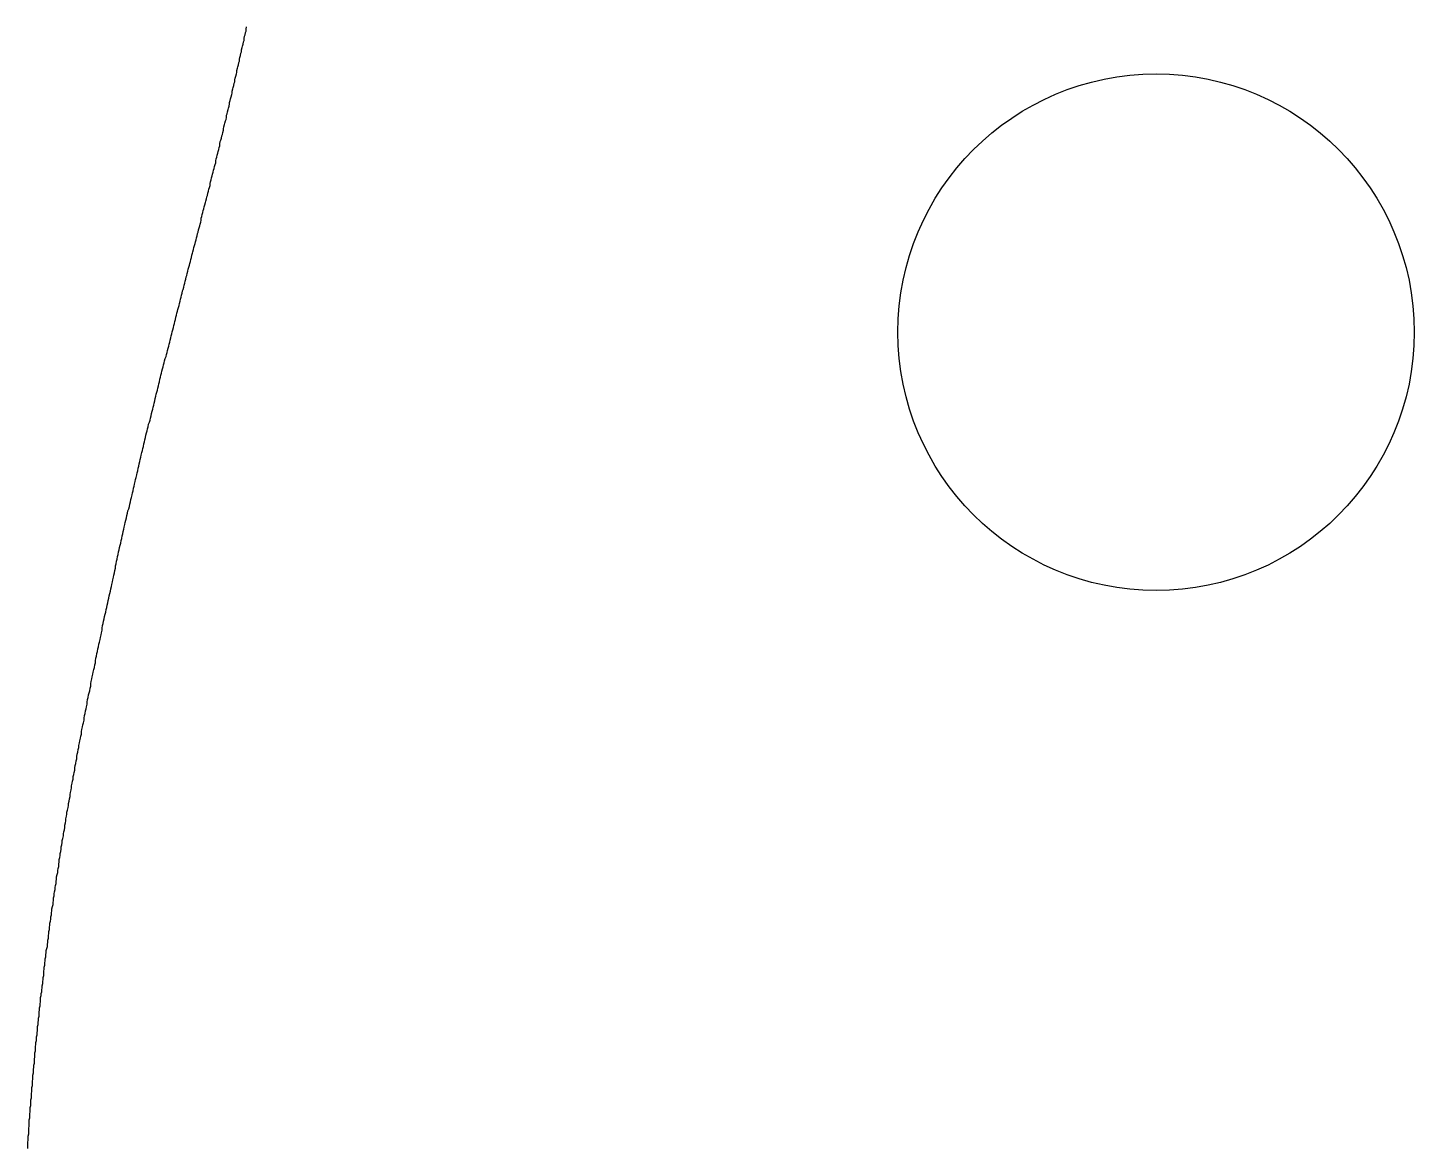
# Model space of a CAD drawing. Header units: millimetres. Extents: x 289 to 9778, y -894 to 6380.
# Drawn here: x 7072.95 to 7099.8, y -394.46 to -372.77 of the extents above; entities that cross this region are included whole.
import ezdxf

# ---------------------------------------------------------------- set-up
doc = ezdxf.new("R2010")
doc.units = ezdxf.units.MM
doc.layers.add('RANGO', color=6, linetype='Continuous')

msp = doc.modelspace()

# ---------------------------------------------------------------- linework, layer by layer
msp.add_polyline3d([(7072.95, -394.463, 0), (7072.95, -394.423, 0), (7072.95, -394.383, 0), (7072.95, -394.343, 0), (7072.96, -394.303, 0), (7072.96, -394.263, 0), (7072.96, -394.223, 0), (7072.97, -394.183, 0), (7072.97, -394.143, 0), (7072.97, -394.103, 0), (7072.97, -394.073, 0), (7072.98, -394.033, 0), (7072.98, -393.993, 0), (7072.98, -393.953, 0), (7072.98, -393.913, 0), (7072.99, -393.873, 0), (7072.99, -393.833, 0), (7072.99, -393.793, 0), (7073, -393.753, 0), (7073, -393.713, 0), (7073, -393.673, 0), (7073.01, -393.633, 0), (7073.01, -393.593, 0), (7073.01, -393.553, 0), (7073.01, -393.523, 0), (7073.02, -393.483, 0), (7073.02, -393.443, 0), (7073.02, -393.403, 0), (7073.03, -393.363, 0), (7073.03, -393.323, 0), (7073.03, -393.283, 0), (7073.04, -393.243, 0), (7073.04, -393.203, 0), (7073.04, -393.163, 0), (7073.05, -393.123, 0), (7073.05, -393.083, 0), (7073.05, -393.043, 0), (7073.06, -393.003, 0), (7073.06, -392.973, 0), (7073.06, -392.933, 0), (7073.07, -392.893, 0), (7073.07, -392.853, 0), (7073.08, -392.813, 0), (7073.08, -392.773, 0), (7073.08, -392.733, 0), (7073.09, -392.693, 0), (7073.09, -392.653, 0), (7073.09, -392.613, 0), (7073.1, -392.573, 0), (7073.1, -392.533, 0), (7073.1, -392.493, 0), (7073.11, -392.453, 0), (7073.11, -392.413, 0), (7073.12, -392.373, 0), (7073.12, -392.343, 0), (7073.12, -392.303, 0), (7073.13, -392.263, 0), (7073.13, -392.223, 0), (7073.14, -392.183, 0), (7073.14, -392.143, 0), (7073.14, -392.103, 0), (7073.15, -392.063, 0), (7073.15, -392.023, 0), (7073.16, -391.983, 0), (7073.16, -391.943, 0), (7073.17, -391.903, 0), (7073.17, -391.863, 0), (7073.17, -391.823, 0), (7073.18, -391.783, 0), (7073.18, -391.743, 0), (7073.19, -391.703, 0), (7073.19, -391.663, 0), (7073.2, -391.623, 0), (7073.2, -391.583, 0), (7073.2, -391.543, 0), (7073.21, -391.503, 0), (7073.21, -391.463, 0), (7073.22, -391.433, 0), (7073.22, -391.393, 0), (7073.23, -391.353, 0), (7073.23, -391.313, 0), (7073.24, -391.273, 0), (7073.24, -391.233, 0), (7073.25, -391.193, 0), (7073.25, -391.153, 0), (7073.26, -391.113, 0), (7073.26, -391.073, 0), (7073.26, -391.033, 0), (7073.27, -390.993, 0), (7073.27, -390.953, 0), (7073.28, -390.913, 0), (7073.28, -390.873, 0), (7073.29, -390.833, 0), (7073.29, -390.793, 0), (7073.3, -390.753, 0), (7073.3, -390.713, 0), (7073.31, -390.673, 0), (7073.31, -390.633, 0), (7073.32, -390.593, 0), (7073.33, -390.553, 0), (7073.33, -390.513, 0), (7073.34, -390.473, 0), (7073.34, -390.433, 0), (7073.35, -390.393, 0), (7073.35, -390.343, 0), (7073.36, -390.303, 0), (7073.36, -390.263, 0), (7073.37, -390.223, 0), (7073.37, -390.183, 0), (7073.38, -390.143, 0), (7073.38, -390.103, 0), (7073.39, -390.063, 0), (7073.4, -390.023, 0), (7073.4, -389.983, 0), (7073.41, -389.943, 0), (7073.41, -389.903, 0), (7073.42, -389.863, 0), (7073.42, -389.823, 0), (7073.43, -389.783, 0), (7073.44, -389.743, 0), (7073.44, -389.703, 0), (7073.45, -389.663, 0), (7073.45, -389.613, 0), (7073.46, -389.573, 0), (7073.46, -389.533, 0), (7073.47, -389.493, 0), (7073.48, -389.453, 0), (7073.48, -389.413, 0), (7073.49, -389.373, 0), (7073.5, -389.333, 0), (7073.5, -389.293, 0), (7073.51, -389.253, 0), (7073.51, -389.203, 0), (7073.52, -389.163, 0), (7073.53, -389.123, 0), (7073.53, -389.083, 0), (7073.54, -389.043, 0), (7073.55, -389.003, 0), (7073.55, -388.963, 0), (7073.56, -388.913, 0), (7073.56, -388.873, 0), (7073.57, -388.833, 0), (7073.58, -388.793, 0), (7073.58, -388.753, 0), (7073.59, -388.713, 0), (7073.6, -388.673, 0), (7073.6, -388.623, 0), (7073.61, -388.583, 0), (7073.62, -388.543, 0), (7073.62, -388.503, 0), (7073.63, -388.463, 0), (7073.64, -388.413, 0), (7073.64, -388.373, 0), (7073.65, -388.333, 0), (7073.66, -388.293, 0), (7073.67, -388.253, 0), (7073.67, -388.203, 0), (7073.68, -388.163, 0), (7073.69, -388.123, 0), (7073.69, -388.083, 0), (7073.7, -388.033, 0), (7073.71, -387.993, 0), (7073.71, -387.953, 0), (7073.72, -387.913, 0), (7073.73, -387.863, 0), (7073.74, -387.823, 0), (7073.74, -387.783, 0), (7073.75, -387.743, 0), (7073.76, -387.693, 0), (7073.77, -387.653, 0), (7073.77, -387.613, 0), (7073.78, -387.573, 0), (7073.79, -387.523, 0), (7073.8, -387.483, 0), (7073.8, -387.443, 0), (7073.81, -387.393, 0), (7073.82, -387.353, 0), (7073.83, -387.313, 0), (7073.83, -387.263, 0), (7073.84, -387.223, 0), (7073.85, -387.183, 0), (7073.86, -387.143, 0), (7073.86, -387.093, 0), (7073.87, -387.053, 0), (7073.88, -387.013, 0), (7073.89, -386.963, 0), (7073.9, -386.923, 0), (7073.9, -386.873, 0), (7073.91, -386.833, 0), (7073.92, -386.793, 0), (7073.93, -386.743, 0), (7073.94, -386.703, 0), (7073.94, -386.663, 0), (7073.95, -386.613, 0), (7073.96, -386.573, 0), (7073.97, -386.523, 0), (7073.98, -386.483, 0), (7073.99, -386.443, 0), (7073.99, -386.393, 0), (7074, -386.353, 0), (7074.01, -386.303, 0), (7074.02, -386.263, 0), (7074.03, -386.223, 0), (7074.04, -386.173, 0), (7074.04, -386.133, 0), (7074.05, -386.083, 0), (7074.06, -386.043, 0), (7074.07, -385.993, 0), (7074.08, -385.953, 0), (7074.09, -385.913, 0), (7074.1, -385.863, 0), (7074.1, -385.823, 0), (7074.11, -385.773, 0), (7074.12, -385.733, 0), (7074.13, -385.683, 0), (7074.14, -385.643, 0), (7074.15, -385.603, 0), (7074.16, -385.553, 0), (7074.17, -385.513, 0), (7074.17, -385.463, 0), (7074.18, -385.423, 0), (7074.19, -385.373, 0), (7074.2, -385.333, 0), (7074.21, -385.283, 0), (7074.22, -385.243, 0), (7074.23, -385.193, 0), (7074.24, -385.153, 0), (7074.25, -385.103, 0), (7074.26, -385.063, 0), (7074.26, -385.023, 0), (7074.27, -384.973, 0), (7074.28, -384.933, 0), (7074.29, -384.883, 0), (7074.3, -384.843, 0), (7074.31, -384.793, 0), (7074.32, -384.753, 0), (7074.33, -384.703, 0), (7074.34, -384.663, 0), (7074.35, -384.613, 0), (7074.36, -384.573, 0), (7074.37, -384.523, 0), (7074.38, -384.483, 0), (7074.39, -384.433, 0), (7074.39, -384.393, 0), (7074.4, -384.343, 0), (7074.41, -384.303, 0), (7074.42, -384.253, 0), (7074.43, -384.213, 0), (7074.44, -384.163, 0), (7074.45, -384.123, 0), (7074.46, -384.083, 0), (7074.47, -384.033, 0), (7074.48, -383.993, 0), (7074.49, -383.943, 0), (7074.5, -383.903, 0), (7074.51, -383.853, 0), (7074.52, -383.813, 0), (7074.53, -383.763, 0), (7074.54, -383.723, 0), (7074.55, -383.673, 0), (7074.56, -383.633, 0), (7074.57, -383.583, 0), (7074.58, -383.543, 0), (7074.59, -383.493, 0), (7074.6, -383.453, 0), (7074.61, -383.403, 0), (7074.62, -383.363, 0), (7074.63, -383.323, 0), (7074.64, -383.273, 0), (7074.65, -383.233, 0), (7074.65, -383.183, 0), (7074.66, -383.143, 0), (7074.67, -383.093, 0), (7074.68, -383.053, 0), (7074.69, -383.003, 0), (7074.7, -382.963, 0), (7074.71, -382.913, 0), (7074.72, -382.873, 0), (7074.73, -382.833, 0), (7074.74, -382.783, 0), (7074.75, -382.743, 0), (7074.76, -382.693, 0), (7074.77, -382.653, 0), (7074.78, -382.603, 0), (7074.79, -382.563, 0), (7074.8, -382.523, 0), (7074.81, -382.473, 0), (7074.82, -382.433, 0), (7074.83, -382.383, 0), (7074.84, -382.343, 0), (7074.85, -382.303, 0), (7074.86, -382.253, 0), (7074.87, -382.213, 0), (7074.88, -382.163, 0), (7074.89, -382.123, 0), (7074.91, -382.083, 0), (7074.92, -382.033, 0), (7074.93, -381.993, 0), (7074.94, -381.943, 0), (7074.95, -381.903, 0), (7074.96, -381.863, 0), (7074.97, -381.813, 0), (7074.98, -381.773, 0), (7074.99, -381.733, 0), (7075, -381.683, 0), (7075.01, -381.643, 0), (7075.02, -381.603, 0), (7075.03, -381.553, 0), (7075.04, -381.513, 0), (7075.05, -381.473, 0), (7075.06, -381.423, 0), (7075.07, -381.383, 0), (7075.08, -381.343, 0), (7075.09, -381.293, 0), (7075.1, -381.253, 0), (7075.11, -381.213, 0), (7075.12, -381.163, 0), (7075.13, -381.123, 0), (7075.14, -381.083, 0), (7075.15, -381.043, 0), (7075.16, -380.993, 0), (7075.17, -380.953, 0), (7075.18, -380.913, 0), (7075.19, -380.873, 0), (7075.2, -380.823, 0), (7075.21, -380.783, 0), (7075.22, -380.743, 0), (7075.23, -380.703, 0), (7075.24, -380.653, 0), (7075.25, -380.613, 0), (7075.26, -380.573, 0), (7075.27, -380.533, 0), (7075.28, -380.493, 0), (7075.29, -380.443, 0), (7075.31, -380.403, 0), (7075.32, -380.363, 0), (7075.33, -380.323, 0), (7075.34, -380.283, 0), (7075.35, -380.233, 0), (7075.36, -380.193, 0), (7075.37, -380.153, 0), (7075.38, -380.113, 0), (7075.39, -380.073, 0), (7075.4, -380.033, 0), (7075.41, -379.993, 0), (7075.42, -379.943, 0), (7075.43, -379.903, 0), (7075.44, -379.863, 0), (7075.45, -379.823, 0), (7075.46, -379.783, 0), (7075.47, -379.743, 0), (7075.48, -379.703, 0), (7075.49, -379.663, 0), (7075.5, -379.623, 0), (7075.51, -379.573, 0), (7075.52, -379.533, 0), (7075.53, -379.493, 0), (7075.54, -379.453, 0), (7075.55, -379.413, 0), (7075.56, -379.373, 0), (7075.57, -379.333, 0), (7075.58, -379.293, 0), (7075.59, -379.253, 0), (7075.6, -379.213, 0), (7075.61, -379.173, 0), (7075.63, -379.133, 0), (7075.64, -379.093, 0), (7075.65, -379.053, 0), (7075.66, -379.013, 0), (7075.67, -378.973, 0), (7075.68, -378.933, 0), (7075.69, -378.893, 0), (7075.7, -378.853, 0), (7075.71, -378.813, 0), (7075.72, -378.773, 0), (7075.73, -378.733, 0), (7075.74, -378.693, 0), (7075.75, -378.653, 0), (7075.76, -378.613, 0), (7075.77, -378.573, 0), (7075.78, -378.533, 0), (7075.79, -378.493, 0), (7075.8, -378.453, 0), (7075.81, -378.413, 0), (7075.82, -378.373, 0), (7075.83, -378.333, 0), (7075.84, -378.293, 0), (7075.85, -378.253, 0), (7075.86, -378.223, 0), (7075.87, -378.183, 0), (7075.88, -378.143, 0), (7075.89, -378.103, 0), (7075.9, -378.063, 0), (7075.91, -378.023, 0), (7075.92, -377.983, 0), (7075.93, -377.943, 0), (7075.94, -377.903, 0), (7075.95, -377.863, 0), (7075.96, -377.833, 0), (7075.97, -377.793, 0), (7075.98, -377.753, 0), (7075.99, -377.713, 0), (7076, -377.673, 0), (7076.01, -377.633, 0), (7076.02, -377.593, 0), (7076.03, -377.563, 0), (7076.04, -377.523, 0), (7076.05, -377.483, 0), (7076.06, -377.443, 0), (7076.07, -377.403, 0), (7076.08, -377.363, 0), (7076.09, -377.333, 0), (7076.1, -377.293, 0), (7076.11, -377.253, 0), (7076.12, -377.213, 0), (7076.13, -377.173, 0), (7076.14, -377.133, 0), (7076.15, -377.103, 0), (7076.16, -377.063, 0), (7076.17, -377.023, 0), (7076.18, -376.983, 0), (7076.19, -376.943, 0), (7076.2, -376.913, 0), (7076.21, -376.873, 0), (7076.22, -376.833, 0), (7076.23, -376.793, 0), (7076.24, -376.753, 0), (7076.25, -376.723, 0), (7076.26, -376.683, 0), (7076.27, -376.643, 0), (7076.28, -376.603, 0), (7076.29, -376.573, 0), (7076.3, -376.533, 0), (7076.31, -376.493, 0), (7076.31, -376.453, 0), (7076.32, -376.423, 0), (7076.33, -376.383, 0), (7076.34, -376.343, 0), (7076.35, -376.303, 0), (7076.36, -376.273, 0), (7076.37, -376.233, 0), (7076.38, -376.193, 0), (7076.39, -376.153, 0), (7076.4, -376.123, 0), (7076.41, -376.083, 0), (7076.42, -376.043, 0), (7076.43, -376.013, 0), (7076.44, -375.973, 0), (7076.45, -375.933, 0), (7076.46, -375.893, 0), (7076.47, -375.863, 0), (7076.48, -375.823, 0), (7076.48, -375.783, 0), (7076.49, -375.753, 0), (7076.5, -375.713, 0), (7076.51, -375.673, 0), (7076.52, -375.633, 0), (7076.53, -375.603, 0), (7076.54, -375.563, 0), (7076.55, -375.523, 0), (7076.56, -375.493, 0), (7076.57, -375.453, 0), (7076.58, -375.413, 0), (7076.59, -375.383, 0), (7076.59, -375.343, 0), (7076.6, -375.303, 0), (7076.61, -375.273, 0), (7076.62, -375.233, 0), (7076.63, -375.193, 0), (7076.64, -375.163, 0), (7076.65, -375.123, 0), (7076.66, -375.083, 0), (7076.67, -375.053, 0), (7076.67, -375.013, 0), (7076.68, -374.973, 0), (7076.69, -374.943, 0), (7076.7, -374.903, 0), (7076.71, -374.863, 0), (7076.72, -374.833, 0), (7076.73, -374.793, 0), (7076.74, -374.753, 0), (7076.74, -374.723, 0), (7076.75, -374.683, 0), (7076.76, -374.643, 0), (7076.77, -374.613, 0), (7076.78, -374.573, 0), (7076.79, -374.543, 0), (7076.8, -374.503, 0), (7076.8, -374.463, 0), (7076.81, -374.433, 0), (7076.82, -374.393, 0), (7076.83, -374.353, 0), (7076.84, -374.323, 0), (7076.85, -374.283, 0), (7076.86, -374.243, 0), (7076.86, -374.213, 0), (7076.87, -374.173, 0), (7076.88, -374.143, 0), (7076.89, -374.103, 0), (7076.9, -374.063, 0), (7076.91, -374.033, 0), (7076.91, -373.993, 0), (7076.92, -373.953, 0), (7076.93, -373.923, 0), (7076.94, -373.883, 0), (7076.95, -373.843, 0), (7076.96, -373.813, 0), (7076.96, -373.773, 0), (7076.97, -373.743, 0), (7076.98, -373.703, 0), (7076.99, -373.663, 0), (7077, -373.633, 0), (7077, -373.593, 0), (7077.01, -373.553, 0), (7077.02, -373.523, 0), (7077.03, -373.483, 0), (7077.04, -373.443, 0), (7077.05, -373.413, 0), (7077.05, -373.373, 0), (7077.06, -373.343, 0), (7077.07, -373.303, 0), (7077.08, -373.263, 0), (7077.09, -373.233, 0), (7077.09, -373.193, 0), (7077.1, -373.153, 0), (7077.11, -373.123, 0), (7077.12, -373.083, 0), (7077.13, -373.043, 0), (7077.14, -373.013, 0), (7077.14, -372.973, 0), (7077.15, -372.933, 0), (7077.16, -372.903, 0), (7077.17, -372.863, 0), (7077.18, -372.833, 0), (7077.18, -372.793, 0), (7077.19, -372.753, 0)])
at = {"layer": 'RANGO', "color": 0}
msp.add_circle((7094.802, -378.662), 5, dxfattribs=at)

doc.saveas('drawing.dxf')
